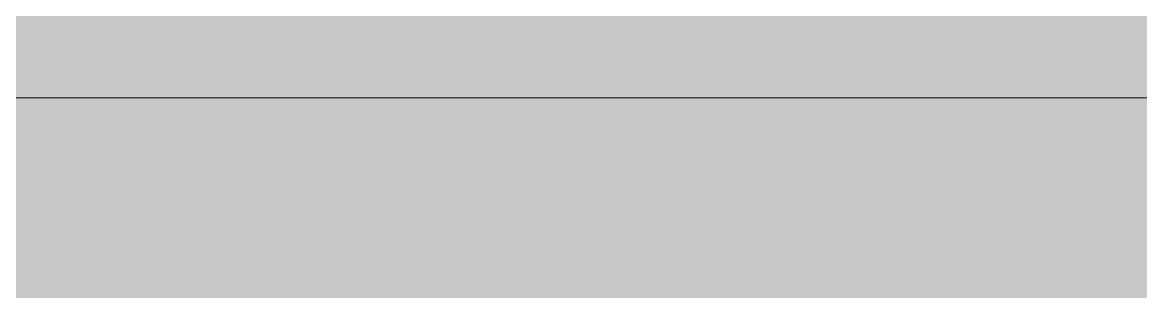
# Model space of a CAD drawing. Header units: inches. Extents: x 1750 to 8392, y -297 to 660.
# Drawn here: x 2222.082 to 2223.522, y 147.875 to 148.221 of the extents above; entities that cross this region are included whole.
import ezdxf

# ---------------------------------------------------------------- set-up
doc = ezdxf.new("R2010")
doc.units = ezdxf.units.IN
doc.header["$MEASUREMENT"] = 0
doc.layers.add('A-FLOR-HRAL', color=11, linetype='Continuous', lineweight=9)

# ---------------------------------------------------------------- blocks, each defined once
blk = doc.blocks.new('Railing - Railing-2567109-BUILDING ELEVATION - EAST')
at = {"layer": 'A-FLOR-HRAL'}
h = blk.add_hatch(color=256, dxfattribs=at)
h.paths.add_polyline_path([(2327.7737, 148.1244), (2328.247, 148.1244), (2327.7737, 148.5977)], flags=0)
h.paths.add_polyline_path([(2224.2076, 148.1244), (2248.3081, 148.1244), (2248.3081, 148.5977), (2218.4487, 148.5977), (2217.9755, 148.1244), (2220.147, 148.1244)], flags=0)
h.paths.add_polyline_path([(2326.5926, 148.1244), (2326.5926, 148.5977), (2296.7333, 148.5977), (2296.7333, 148.1244), (2324.8919, 148.1244)], flags=0)
h.paths.add_polyline_path([(2249.4892, 148.1244), (2295.5522, 148.1244), (2295.5522, 148.5977), (2249.4892, 148.5977)], flags=0)
h = blk.add_hatch(color=256, dxfattribs=at)
h.paths.add_polyline_path([(2260.6862, 147.6511), (2295.5522, 147.6511), (2295.5522, 148.1244), (2249.4892, 148.1244), (2249.4892, 147.6511), (2260.6784, 147.6511)], flags=0)
h.paths.add_polyline_path([(2220.147, 147.6511), (2248.3081, 147.6511), (2248.3081, 148.1244), (2217.9755, 148.1244), (2218.4487, 147.6511)], flags=0)
h.paths.add_polyline_path([(2327.7737, 147.6511), (2328.247, 148.1244), (2327.7737, 148.1244)], flags=0)
h.paths.add_polyline_path([(2326.5926, 147.6511), (2326.5926, 148.1244), (2296.7333, 148.1244), (2296.7333, 147.6511), (2324.8919, 147.6511)], flags=0)
blk.add_line((2248.3081, 148.1244), (2217.9755, 148.1244), dxfattribs=at)

msp = doc.modelspace()

# ---------------------------------------------------------------- block references
at = {"layer": 'A-FLOR-HRAL'}
msp.add_blockref('Railing - Railing-2567109-BUILDING ELEVATION - EAST', (0, 0), dxfattribs=at)

doc.saveas('drawing.dxf')
